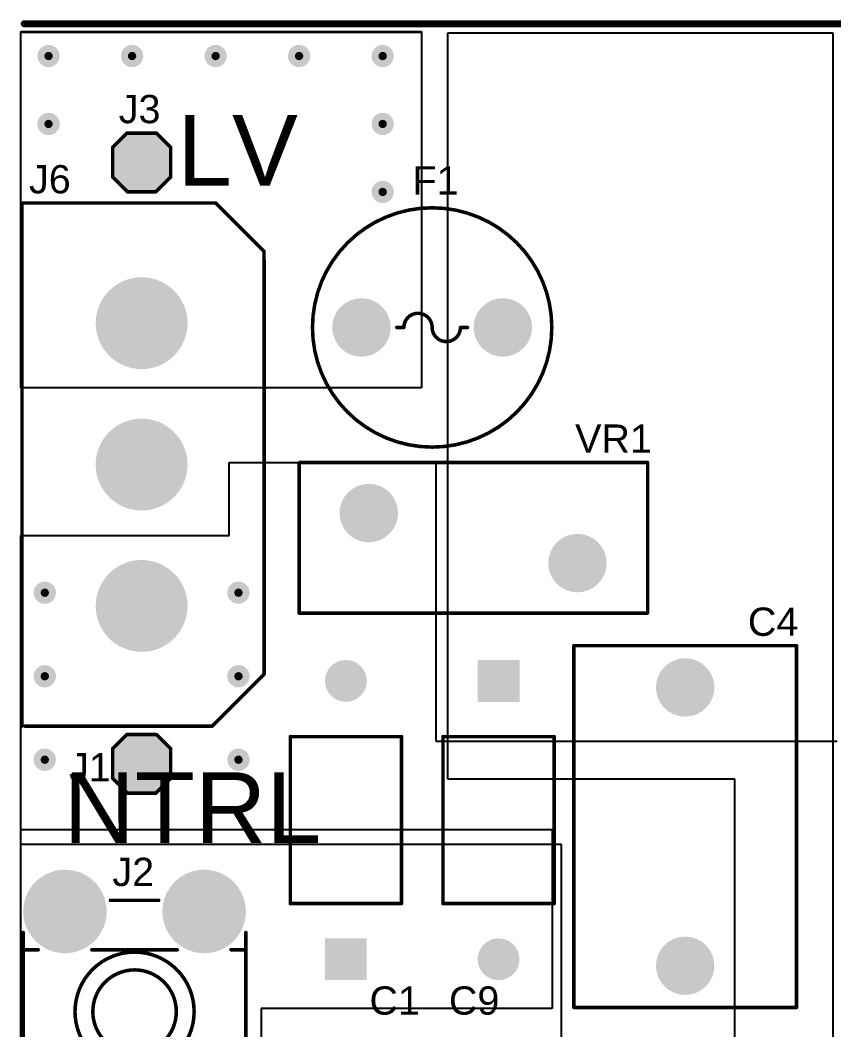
# Model space of a CAD drawing. Header units: millimetres. Extents: x 0 to 214, y 0 to 214.
# Drawn here: x 0.009 to 1.16, y 2.514 to 3.942 of the extents above; entities that cross this region are included whole.
import ezdxf

# ---------------------------------------------------------------- set-up
doc = ezdxf.new("R2010")
doc.units = ezdxf.units.MM
doc.header["$MEASUREMENT"] = 0
for name, color, linetype in [('BottomLayer', 5, 'Continuous'), ('BottomSolder', 6, 'Continuous'), ('Mechanical1', 6, 'Continuous'), ('MultiLayer', 9, 'Continuous'), ('PadHoleLayer', 156, 'Continuous'), ('TopLayer', 1, 'Continuous'), ('TopOverlay', 2, 'Continuous'), ('TopSolder', 216, 'Continuous'), ('ViaHoleLayer', 16, 'Continuous')]:
    doc.layers.add(name, color=color, linetype=linetype)
doc.styles.add('Arial', font='', dxfattribs={"height": 0.2})
doc.styles.get('Arial').set_extended_font_data('Arial')

# ---------------------------------------------------------------- blocks, each defined once
blk = doc.blocks.new('X5050WV_03_N2SN_22')
at = {"layer": 'BottomLayer'}
h = blk.add_hatch(color=5, dxfattribs=at)
edge = h.paths.add_edge_path()
edge.add_arc((0, 0), 0.062992, 0, 360)
h = blk.add_hatch(color=5, dxfattribs=at)
edge = h.paths.add_edge_path()
edge.add_arc((0.2, 0), 0.062992, 0, 360)
h = blk.add_hatch(color=5, dxfattribs=at)
edge = h.paths.add_edge_path()
edge.add_arc((0.4, 0), 0.062992, 0, 360)
at = {"layer": 'BottomSolder'}
h = blk.add_hatch(color=6, dxfattribs=at)
edge = h.paths.add_edge_path()
edge.add_arc((0, 0), 0.064992, 0, 360)
h = blk.add_hatch(color=6, dxfattribs=at)
edge = h.paths.add_edge_path()
edge.add_arc((0.2, 0), 0.064992, 0, 360)
h = blk.add_hatch(color=6, dxfattribs=at)
edge = h.paths.add_edge_path()
edge.add_arc((0.4, 0), 0.064992, 0, 360)
at = {"layer": 'MultiLayer'}
h = blk.add_hatch(color=9, dxfattribs=at)
edge = h.paths.add_edge_path()
edge.add_arc((0, 0), 0.062992, 0, 360)
h = blk.add_hatch(color=9, dxfattribs=at)
edge = h.paths.add_edge_path()
edge.add_arc((0.2, 0), 0.062992, 0, 360)
h = blk.add_hatch(color=9, dxfattribs=at)
edge = h.paths.add_edge_path()
edge.add_arc((0.4, 0), 0.062992, 0, 360)
at = {"layer": 'PadHoleLayer'}
h = blk.add_hatch(color=156, dxfattribs=at)
edge = h.paths.add_edge_path()
edge.add_arc((0, 0), 0.037402, 0, 360)
h = blk.add_hatch(color=156, dxfattribs=at)
edge = h.paths.add_edge_path()
edge.add_arc((0.2, 0), 0.037402, 0, 360)
h = blk.add_hatch(color=156, dxfattribs=at)
edge = h.paths.add_edge_path()
edge.add_arc((0.4, 0), 0.037402, 0, 360)
at = {"layer": 'TopLayer'}
h = blk.add_hatch(color=1, dxfattribs=at)
edge = h.paths.add_edge_path()
edge.add_arc((0, 0), 0.062992, 0, 360)
h = blk.add_hatch(color=1, dxfattribs=at)
edge = h.paths.add_edge_path()
edge.add_arc((0.2, 0), 0.062992, 0, 360)
h = blk.add_hatch(color=1, dxfattribs=at)
edge = h.paths.add_edge_path()
edge.add_arc((0.4, 0), 0.062992, 0, 360)
at = {"layer": 'TopSolder'}
h = blk.add_hatch(color=216, dxfattribs=at)
edge = h.paths.add_edge_path()
edge.add_arc((0, 0), 0.064992, 0, 360)
h = blk.add_hatch(color=216, dxfattribs=at)
edge = h.paths.add_edge_path()
edge.add_arc((0.2, 0), 0.064992, 0, 360)
h = blk.add_hatch(color=216, dxfattribs=at)
edge = h.paths.add_edge_path()
edge.add_arc((0.4, 0), 0.064992, 0, 360)
at = {"layer": 'TopOverlay', "const_width": 0.005}
for points in [[(-0.1701, 0.1049), (-0.1018, 0.1732)], [(-0.0897, 0.1732), (-0.1018, 0.1732)], [(0.496772, 0.173228), (-0.089685, 0.173228)], [(0.57, 0.1), (0.496772, 0.173228)], [(-0.1701, -0.1693), (-0.1701, 0.1049)], [(0.57, -0.165), (0.57, 0.1)], [(0.570079, -0.169291), (-0.170079, -0.169291)]]:
    blk.add_lwpolyline(points, dxfattribs=at)
at = {"layer": 'TopOverlay', "const_width": 0.0025}
for points in [[(-0.10305, 0.1732, 1), (-0.10055, 0.1732, 1)], [(-0.10305, 0.1732, 1), (-0.10055, 0.1732, 1)], [(-0.09095, 0.1732, 1), (-0.08845, 0.1732, 1)], [(-0.090935, 0.173228, 1), (-0.088435, 0.173228, 1)], [(0.495522, 0.173228, 1), (0.498022, 0.173228, 1)], [(0.495522, 0.173228, 1), (0.498022, 0.173228, 1)], [(-0.17135, 0.1049, 1), (-0.16885, 0.1049, 1)], [(-0.17135, 0.1049, 1), (-0.16885, 0.1049, 1)], [(0.56875, 0.1, 1), (0.57125, 0.1, 1)], [(0.56875, 0.1, 1), (0.57125, 0.1, 1)], [(-0.17135, -0.1693, 1), (-0.16885, -0.1693, 1)], [(-0.171329, -0.169291, 1), (-0.168829, -0.169291, 1)], [(0.56875, -0.165, 1), (0.57125, -0.165, 1)], [(0.568829, -0.169291, 1), (0.571329, -0.169291, 1)]]:
    blk.add_lwpolyline(points, format="xyb", close=True, dxfattribs=at)
blk = doc.blocks.new('B72210S2271K101_95')
at = {"layer": 'BottomLayer'}
h = blk.add_hatch(color=5, dxfattribs=at)
edge = h.paths.add_edge_path()
edge.add_arc((-0.1476, 0.03539), 0.03937, 0, 360)
h = blk.add_hatch(color=5, dxfattribs=at)
edge = h.paths.add_edge_path()
edge.add_arc((0.1476, -0.03539), 0.03937, 0, 360)
at = {"layer": 'BottomSolder'}
h = blk.add_hatch(color=6, dxfattribs=at)
edge = h.paths.add_edge_path()
edge.add_arc((-0.1476, 0.03539), 0.04137, 0, 360)
h = blk.add_hatch(color=6, dxfattribs=at)
edge = h.paths.add_edge_path()
edge.add_arc((0.1476, -0.03539), 0.04137, 0, 360)
at = {"layer": 'MultiLayer'}
h = blk.add_hatch(color=9, dxfattribs=at)
edge = h.paths.add_edge_path()
edge.add_arc((-0.1476, 0.03539), 0.03937, 0, 360)
h = blk.add_hatch(color=9, dxfattribs=at)
edge = h.paths.add_edge_path()
edge.add_arc((0.1476, -0.03539), 0.03937, 0, 360)
at = {"layer": 'PadHoleLayer'}
h = blk.add_hatch(color=156, dxfattribs=at)
edge = h.paths.add_edge_path()
edge.add_arc((-0.1476, 0.03539), 0.02362, 0, 360)
h = blk.add_hatch(color=156, dxfattribs=at)
edge = h.paths.add_edge_path()
edge.add_arc((0.1476, -0.03539), 0.02362, 0, 360)
at = {"layer": 'TopLayer'}
h = blk.add_hatch(color=1, dxfattribs=at)
edge = h.paths.add_edge_path()
edge.add_arc((-0.1476, 0.03539), 0.03937, 0, 360)
h = blk.add_hatch(color=1, dxfattribs=at)
edge = h.paths.add_edge_path()
edge.add_arc((0.1476, -0.03539), 0.03937, 0, 360)
at = {"layer": 'TopSolder'}
h = blk.add_hatch(color=216, dxfattribs=at)
edge = h.paths.add_edge_path()
edge.add_arc((-0.1476, 0.03539), 0.04137, 0, 360)
h = blk.add_hatch(color=216, dxfattribs=at)
edge = h.paths.add_edge_path()
edge.add_arc((0.1476, -0.03539), 0.04137, 0, 360)
at = {"layer": 'TopOverlay', "const_width": 0.005}
for points in [[(-0.24689, 0.10566), (-0.24689, -0.10694)], [(0.24607, 0.1063), (-0.24606, 0.1063)], [(0.24606, 0.1063), (0.24606, -0.1063)], [(0.24531, -0.10694), (-0.24689, -0.10694)]]:
    blk.add_lwpolyline(points, dxfattribs=at)
at = {"layer": 'TopOverlay', "const_width": 0.0025}
for points in [[(-0.24814, 0.10566, 1), (-0.24564, 0.10566, 1)], [(-0.24731, 0.1063, 1), (-0.24481, 0.1063, 1)], [(0.24481, 0.1063, 1), (0.24731, 0.1063, 1)], [(0.24482, 0.1063, 1), (0.24732, 0.1063, 1)], [(-0.24814, -0.10694, 1), (-0.24564, -0.10694, 1)], [(-0.24814, -0.10694, 1), (-0.24564, -0.10694, 1)], [(0.24406, -0.10694, 1), (0.24656, -0.10694, 1)], [(0.24481, -0.1063, 1), (0.24731, -0.1063, 1)]]:
    blk.add_lwpolyline(points, format="xyb", close=True, dxfattribs=at)
blk = doc.blocks.new('T____P______TH_1_8___H_________0_92___184')
at = {"layer": 'BottomLayer'}
blk.add_hatch(color=5, dxfattribs=at).paths.add_polyline_path([(0.0177, 0.0354), (-0.0177, 0.0354), (-0.0354, 0.0177), (-0.0354, -0.0177), (-0.0177, -0.0354), (0.0177, -0.0354), (0.0354, -0.0177), (0.0354, 0.0177)])
at = {"layer": 'BottomSolder'}
blk.add_hatch(color=6, dxfattribs=at).paths.add_polyline_path([(0.0197, 0.0394), (-0.0197, 0.0394), (-0.0394, 0.0197), (-0.0394, -0.0197), (-0.0197, -0.0394), (0.0197, -0.0394), (0.0394, -0.0197), (0.0394, 0.0197)])
at = {"layer": 'MultiLayer'}
blk.add_hatch(color=9, dxfattribs=at).paths.add_polyline_path([(0.0177, 0.0354), (-0.0177, 0.0354), (-0.0354, 0.0177), (-0.0354, -0.0177), (-0.0177, -0.0354), (0.0177, -0.0354), (0.0354, -0.0177), (0.0354, 0.0177)])
at = {"layer": 'PadHoleLayer'}
h = blk.add_hatch(color=156, dxfattribs=at)
edge = h.paths.add_edge_path()
edge.add_arc((0, 0), 0.0181, 0, 360)
at = {"layer": 'TopLayer'}
blk.add_hatch(color=1, dxfattribs=at).paths.add_polyline_path([(0.0177, 0.0354), (-0.0177, 0.0354), (-0.0354, 0.0177), (-0.0354, -0.0177), (-0.0177, -0.0354), (0.0177, -0.0354), (0.0354, -0.0177), (0.0354, 0.0177)])
at = {"layer": 'TopSolder'}
blk.add_hatch(color=216, dxfattribs=at).paths.add_polyline_path([(0.0197, 0.0394), (-0.0197, 0.0394), (-0.0394, 0.0197), (-0.0394, -0.0197), (-0.0197, -0.0394), (0.0197, -0.0394), (0.0394, -0.0197), (0.0394, 0.0197)])
at = {"layer": 'TopOverlay', "const_width": 0.005}
for points in [[(-0.02, 0.042), (-0.041, 0.021)], [(0.02, 0.042), (-0.02, 0.042)], [(0.041, 0.021), (0.02, 0.042)], [(-0.041, 0.021), (-0.041, -0.021)], [(0.041, 0.021), (0.041, -0.021)], [(-0.021, -0.041), (-0.041, -0.021)], [(0.041, -0.021), (0.021, -0.041)], [(0.021, -0.041), (-0.02, -0.041)]]:
    blk.add_lwpolyline(points, dxfattribs=at)
at = {"layer": 'TopOverlay', "const_width": 0.0025}
for points in [[(-0.0213, 0.042, 1), (-0.0187, 0.042, 1)], [(-0.0213, 0.042, 1), (-0.0187, 0.042, 1)], [(0.0187, 0.042, 1), (0.0213, 0.042, 1)], [(0.0187, 0.042, 1), (0.0213, 0.042, 1)], [(-0.0423, 0.021, 1), (-0.0398, 0.021, 1)], [(-0.0423, 0.021, 1), (-0.0398, 0.021, 1)], [(0.0398, 0.021, 1), (0.0423, 0.021, 1)], [(0.0398, 0.021, 1), (0.0423, 0.021, 1)], [(-0.0423, -0.021, 1), (-0.0398, -0.021, 1)], [(-0.0423, -0.021, 1), (-0.0398, -0.021, 1)], [(0.0398, -0.021, 1), (0.0423, -0.021, 1)], [(0.0398, -0.021, 1), (0.0423, -0.021, 1)], [(-0.0222, -0.041, 1), (-0.0198, -0.041, 1)], [(-0.0213, -0.041, 1), (-0.0187, -0.041, 1)], [(0.0198, -0.041, 1), (0.0222, -0.041, 1)], [(0.0198, -0.041, 1), (0.0222, -0.041, 1)]]:
    blk.add_lwpolyline(points, format="xyb", close=True, dxfattribs=at)
blk = doc.blocks.new('T44001_185')
at = {"layer": 'BottomLayer'}
h = blk.add_hatch(color=5, dxfattribs=at)
edge = h.paths.add_edge_path()
edge.add_arc((-0.098425, 0.141732), 0.057086, 0, 360)
h = blk.add_hatch(color=5, dxfattribs=at)
edge = h.paths.add_edge_path()
edge.add_arc((0.098425, 0.141732), 0.057086, 0, 360)
h = blk.add_hatch(color=5, dxfattribs=at)
edge = h.paths.add_edge_path()
edge.add_arc((-0.098425, -0.141732), 0.057086, 0, 360)
h = blk.add_hatch(color=5, dxfattribs=at)
edge = h.paths.add_edge_path()
edge.add_arc((0.098425, -0.141732), 0.057086, 0, 360)
at = {"layer": 'BottomSolder'}
h = blk.add_hatch(color=6, dxfattribs=at)
edge = h.paths.add_edge_path()
edge.add_arc((-0.098425, 0.141732), 0.059087, 0, 360)
h = blk.add_hatch(color=6, dxfattribs=at)
edge = h.paths.add_edge_path()
edge.add_arc((0.098425, 0.141732), 0.059087, 0, 360)
h = blk.add_hatch(color=6, dxfattribs=at)
edge = h.paths.add_edge_path()
edge.add_arc((-0.098425, -0.141732), 0.059087, 0, 360)
h = blk.add_hatch(color=6, dxfattribs=at)
edge = h.paths.add_edge_path()
edge.add_arc((0.098425, -0.141732), 0.059087, 0, 360)
at = {"layer": 'MultiLayer'}
h = blk.add_hatch(color=9, dxfattribs=at)
edge = h.paths.add_edge_path()
edge.add_arc((-0.098425, 0.141732), 0.057086, 0, 360)
h = blk.add_hatch(color=9, dxfattribs=at)
edge = h.paths.add_edge_path()
edge.add_arc((0.098425, 0.141732), 0.057086, 0, 360)
h = blk.add_hatch(color=9, dxfattribs=at)
edge = h.paths.add_edge_path()
edge.add_arc((-0.098425, -0.141732), 0.057086, 0, 360)
h = blk.add_hatch(color=9, dxfattribs=at)
edge = h.paths.add_edge_path()
edge.add_arc((0.098425, -0.141732), 0.057086, 0, 360)
at = {"layer": 'PadHoleLayer'}
h = blk.add_hatch(color=156, dxfattribs=at)
edge = h.paths.add_edge_path()
edge.add_arc((-0.098425, 0.141732), 0.037402, 0, 360)
h = blk.add_hatch(color=156, dxfattribs=at)
edge = h.paths.add_edge_path()
edge.add_arc((0.098425, 0.141732), 0.037402, 0, 360)
h = blk.add_hatch(color=156, dxfattribs=at)
edge = h.paths.add_edge_path()
edge.add_arc((-0.098425, -0.141732), 0.037402, 0, 360)
h = blk.add_hatch(color=156, dxfattribs=at)
edge = h.paths.add_edge_path()
edge.add_arc((0.098425, -0.141732), 0.037402, 0, 360)
at = {"layer": 'TopLayer'}
h = blk.add_hatch(color=1, dxfattribs=at)
edge = h.paths.add_edge_path()
edge.add_arc((-0.098425, 0.141732), 0.057086, 0, 360)
h = blk.add_hatch(color=1, dxfattribs=at)
edge = h.paths.add_edge_path()
edge.add_arc((0.098425, 0.141732), 0.057086, 0, 360)
h = blk.add_hatch(color=1, dxfattribs=at)
edge = h.paths.add_edge_path()
edge.add_arc((-0.098425, -0.141732), 0.057086, 0, 360)
h = blk.add_hatch(color=1, dxfattribs=at)
edge = h.paths.add_edge_path()
edge.add_arc((0.098425, -0.141732), 0.057086, 0, 360)
at = {"layer": 'TopSolder'}
h = blk.add_hatch(color=216, dxfattribs=at)
edge = h.paths.add_edge_path()
edge.add_arc((-0.098425, 0.141732), 0.059087, 0, 360)
h = blk.add_hatch(color=216, dxfattribs=at)
edge = h.paths.add_edge_path()
edge.add_arc((0.098425, 0.141732), 0.059087, 0, 360)
h = blk.add_hatch(color=216, dxfattribs=at)
edge = h.paths.add_edge_path()
edge.add_arc((-0.098425, -0.141732), 0.059087, 0, 360)
h = blk.add_hatch(color=216, dxfattribs=at)
edge = h.paths.add_edge_path()
edge.add_arc((0.098425, -0.141732), 0.059087, 0, 360)
at = {"layer": 'TopOverlay', "const_width": 0.005}
for points in [[(0.034142, 0.15748), (-0.034142, 0.15748)], [(-0.15748, 0.111968), (-0.15748, -0.111968)], [(0.15748, 0.111968), (0.15748, -0.111968)], [(-0.136246, 0.087468), (-0.15748, 0.087468)], [(0.060604, 0.087468), (-0.060604, 0.087468)], [(0.15748, 0.087468), (0.136246, 0.087468)], [(-0.136338, -0.087532), (-0.15748, -0.087532)], [(0.060512, -0.087532), (-0.060512, -0.087532)], [(0.15748, -0.087532), (0.136338, -0.087532)], [(0.034142, -0.15748), (-0.034142, -0.15748)]]:
    blk.add_lwpolyline(points, dxfattribs=at)
at = {"layer": 'TopOverlay'}
for points, const_width in [([(-0.035392, 0.15748, 1), (-0.032892, 0.15748, 1)], 0.0025), ([(0.032892, 0.15748, 1), (0.035392, 0.15748, 1)], 0.0025), ([(-0.15873, 0.111968, 1), (-0.15623, 0.111968, 1)], 0.0025), ([(0.15623, 0.111968, 1), (0.15873, 0.111968, 1)], 0.0025), ([(-0.15873, 0.087468, 1), (-0.15623, 0.087468, 1)], 0.0025), ([(-0.137496, 0.087468, 1), (-0.134996, 0.087468, 1)], 0.0025), ([(0.08426, 0, 1), (-0.08426, 0, 1)], 0.005), ([(-0.061854, 0.087468, 1), (-0.059354, 0.087468, 1)], 0.0025), ([(0.059354, 0.087468, 1), (0.061854, 0.087468, 1)], 0.0025), ([(0.134996, 0.087468, 1), (0.137496, 0.087468, 1)], 0.0025), ([(0.15623, 0.087468, 1), (0.15873, 0.087468, 1)], 0.0025), ([(0.05906, 0, 1), (-0.05906, 0, 1)], 0.005), ([(-0.08551, 0, 1), (-0.08301, 0, 1)], 0.0025), ([(-0.06031, 0, 1), (-0.05781, 0, 1)], 0.0025), ([(0.05781, 0, 1), (0.06031, 0, 1)], 0.0025), ([(0.08301, 0, 1), (0.08551, 0, 1)], 0.0025), ([(-0.15873, -0.087532, 1), (-0.15623, -0.087532, 1)], 0.0025), ([(-0.137588, -0.087532, 1), (-0.135088, -0.087532, 1)], 0.0025), ([(-0.061762, -0.087532, 1), (-0.059262, -0.087532, 1)], 0.0025), ([(0.059262, -0.087532, 1), (0.061762, -0.087532, 1)], 0.0025), ([(0.135088, -0.087532, 1), (0.137588, -0.087532, 1)], 0.0025), ([(0.15623, -0.087532, 1), (0.15873, -0.087532, 1)], 0.0025), ([(-0.15873, -0.111968, 1), (-0.15623, -0.111968, 1)], 0.0025), ([(0.15623, -0.111968, 1), (0.15873, -0.111968, 1)], 0.0025), ([(-0.035392, -0.15748, 1), (-0.032892, -0.15748, 1)], 0.0025), ([(0.032892, -0.15748, 1), (0.035392, -0.15748, 1)], 0.0025)]:
    blk.add_lwpolyline(points, format="xyb", close=True, dxfattribs=dict(at, const_width=const_width))
blk = doc.blocks.new('T____P______TH_1_8___H_________0_92___186')
at = {"layer": 'BottomLayer'}
blk.add_hatch(color=5, dxfattribs=at).paths.add_polyline_path([(0.0177, 0.0354), (-0.0177, 0.0354), (-0.0354, 0.0177), (-0.0354, -0.0177), (-0.0177, -0.0354), (0.0177, -0.0354), (0.0354, -0.0177), (0.0354, 0.0177)])
at = {"layer": 'BottomSolder'}
blk.add_hatch(color=6, dxfattribs=at).paths.add_polyline_path([(0.0197, 0.0394), (-0.0197, 0.0394), (-0.0394, 0.0197), (-0.0394, -0.0197), (-0.0197, -0.0394), (0.0197, -0.0394), (0.0394, -0.0197), (0.0394, 0.0197)])
at = {"layer": 'MultiLayer'}
blk.add_hatch(color=9, dxfattribs=at).paths.add_polyline_path([(0.0177, 0.0354), (-0.0177, 0.0354), (-0.0354, 0.0177), (-0.0354, -0.0177), (-0.0177, -0.0354), (0.0177, -0.0354), (0.0354, -0.0177), (0.0354, 0.0177)])
at = {"layer": 'PadHoleLayer'}
h = blk.add_hatch(color=156, dxfattribs=at)
edge = h.paths.add_edge_path()
edge.add_arc((0, 0), 0.0181, 0, 360)
at = {"layer": 'TopLayer'}
blk.add_hatch(color=1, dxfattribs=at).paths.add_polyline_path([(0.0177, 0.0354), (-0.0177, 0.0354), (-0.0354, 0.0177), (-0.0354, -0.0177), (-0.0177, -0.0354), (0.0177, -0.0354), (0.0354, -0.0177), (0.0354, 0.0177)])
at = {"layer": 'TopSolder'}
blk.add_hatch(color=216, dxfattribs=at).paths.add_polyline_path([(0.0197, 0.0394), (-0.0197, 0.0394), (-0.0394, 0.0197), (-0.0394, -0.0197), (-0.0197, -0.0394), (0.0197, -0.0394), (0.0394, -0.0197), (0.0394, 0.0197)])
at = {"layer": 'TopOverlay', "const_width": 0.005}
for points in [[(-0.02, 0.042), (-0.041, 0.021)], [(0.02, 0.042), (-0.02, 0.042)], [(0.041, 0.021), (0.02, 0.042)], [(-0.041, 0.021), (-0.041, -0.021)], [(0.041, 0.021), (0.041, -0.021)], [(-0.021, -0.041), (-0.041, -0.021)], [(0.041, -0.021), (0.021, -0.041)], [(0.021, -0.041), (-0.02, -0.041)]]:
    blk.add_lwpolyline(points, dxfattribs=at)
at = {"layer": 'TopOverlay', "const_width": 0.0025}
for points in [[(-0.0213, 0.042, 1), (-0.0187, 0.042, 1)], [(-0.0213, 0.042, 1), (-0.0187, 0.042, 1)], [(0.0187, 0.042, 1), (0.0213, 0.042, 1)], [(0.0187, 0.042, 1), (0.0213, 0.042, 1)], [(-0.0423, 0.021, 1), (-0.0398, 0.021, 1)], [(-0.0423, 0.021, 1), (-0.0398, 0.021, 1)], [(0.0398, 0.021, 1), (0.0423, 0.021, 1)], [(0.0398, 0.021, 1), (0.0423, 0.021, 1)], [(-0.0423, -0.021, 1), (-0.0398, -0.021, 1)], [(-0.0423, -0.021, 1), (-0.0398, -0.021, 1)], [(0.0398, -0.021, 1), (0.0423, -0.021, 1)], [(0.0398, -0.021, 1), (0.0423, -0.021, 1)], [(-0.0222, -0.041, 1), (-0.0198, -0.041, 1)], [(-0.0213, -0.041, 1), (-0.0187, -0.041, 1)], [(0.0198, -0.041, 1), (0.0222, -0.041, 1)], [(0.0198, -0.041, 1), (0.0222, -0.041, 1)]]:
    blk.add_lwpolyline(points, format="xyb", close=True, dxfattribs=at)
blk = doc.blocks.new('37215000001_187')
at = {"layer": 'BottomLayer'}
h = blk.add_hatch(color=5, dxfattribs=at)
edge = h.paths.add_edge_path()
edge.add_arc((-0.1, 0), 0.03937, 0, 360)
h = blk.add_hatch(color=5, dxfattribs=at)
edge = h.paths.add_edge_path()
edge.add_arc((0.1, 0), 0.03937, 0, 360)
at = {"layer": 'BottomSolder'}
h = blk.add_hatch(color=6, dxfattribs=at)
edge = h.paths.add_edge_path()
edge.add_arc((-0.1, 0), 0.04137, 0, 360)
h = blk.add_hatch(color=6, dxfattribs=at)
edge = h.paths.add_edge_path()
edge.add_arc((0.1, 0), 0.04137, 0, 360)
at = {"layer": 'MultiLayer'}
h = blk.add_hatch(color=9, dxfattribs=at)
edge = h.paths.add_edge_path()
edge.add_arc((-0.1, 0), 0.03937, 0, 360)
h = blk.add_hatch(color=9, dxfattribs=at)
edge = h.paths.add_edge_path()
edge.add_arc((0.1, 0), 0.03937, 0, 360)
at = {"layer": 'PadHoleLayer'}
h = blk.add_hatch(color=156, dxfattribs=at)
edge = h.paths.add_edge_path()
edge.add_arc((-0.1, 0), 0.02362, 0, 360)
h = blk.add_hatch(color=156, dxfattribs=at)
edge = h.paths.add_edge_path()
edge.add_arc((0.1, 0), 0.02362, 0, 360)
at = {"layer": 'TopLayer'}
h = blk.add_hatch(color=1, dxfattribs=at)
edge = h.paths.add_edge_path()
edge.add_arc((-0.1, 0), 0.03937, 0, 360)
h = blk.add_hatch(color=1, dxfattribs=at)
edge = h.paths.add_edge_path()
edge.add_arc((0.1, 0), 0.03937, 0, 360)
at = {"layer": 'TopSolder'}
h = blk.add_hatch(color=216, dxfattribs=at)
edge = h.paths.add_edge_path()
edge.add_arc((-0.1, 0), 0.04137, 0, 360)
h = blk.add_hatch(color=216, dxfattribs=at)
edge = h.paths.add_edge_path()
edge.add_arc((0.1, 0), 0.04137, 0, 360)
at = {"layer": 'TopOverlay'}
for points, const_width in [([(0.16929, 0, 1), (-0.16929, 0, 1)], 0.005), ([(-0.17054, 0, 1), (-0.16804, 0, 1)], 0.0025), ([(-0.05125, 0, 1), (-0.04875, 0, 1)], 0.0025), ([(-0.04125, 0, 1), (-0.03875, 0, 1)], 0.0025), ([(-0.04125, 0, 1), (-0.03875, 0, 1)], 0.0025), ([(-0.00125, 0, 1), (0.00125, 0, 1)], 0.0025), ([(-0.00125, 0, 1), (0.00125, 0, 1)], 0.0025), ([(0.03875, 0, 1), (0.04125, 0, 1)], 0.0025), ([(0.03875, 0, 1), (0.04125, 0, 1)], 0.0025), ([(0.04875, 0, 1), (0.05125, 0, 1)], 0.0025), ([(0.16804, 0, 1), (0.17054, 0, 1)], 0.0025)]:
    blk.add_lwpolyline(points, format="xyb", close=True, dxfattribs=dict(at, const_width=const_width))
at = {"layer": 'TopOverlay', "const_width": 0.005}
for points in [[(-0.04, 0, -1), (0, 0)], [(0.04, 0, -1), (0, 0)]]:
    blk.add_lwpolyline(points, format="xyb", dxfattribs=at)
for points in [[(-0.05, 0), (-0.04, 0)], [(0.04, 0), (0.05, 0)]]:
    blk.add_lwpolyline(points, dxfattribs=at)
blk = doc.blocks.new('DE1B3RA101KN4AN01F_270')
at = {"layer": 'BottomLayer'}
blk.add_hatch(color=5, dxfattribs=at).paths.add_polyline_path([(-0.2224, 0.0256), (-0.1713, 0.0256), (-0.1713, -0.0256), (-0.2224, -0.0256)])
h = blk.add_hatch(color=5, dxfattribs=at)
edge = h.paths.add_edge_path()
edge.add_arc((0.1969, 0), 0.0256, 0, 360)
at = {"layer": 'BottomSolder'}
blk.add_hatch(color=6, dxfattribs=at).paths.add_polyline_path([(-0.2264, 0.0296), (-0.1673, 0.0296), (-0.1673, -0.0296), (-0.2264, -0.0296)])
h = blk.add_hatch(color=6, dxfattribs=at)
edge = h.paths.add_edge_path()
edge.add_arc((0.1969, 0), 0.0296, 0, 360)
at = {"layer": 'MultiLayer'}
blk.add_hatch(color=9, dxfattribs=at).paths.add_polyline_path([(-0.2224, 0.0256), (-0.1713, 0.0256), (-0.1713, -0.0256), (-0.2224, -0.0256)])
h = blk.add_hatch(color=9, dxfattribs=at)
edge = h.paths.add_edge_path()
edge.add_arc((0.1969, 0), 0.0256, 0, 360)
at = {"layer": 'PadHoleLayer'}
h = blk.add_hatch(color=156, dxfattribs=at)
edge = h.paths.add_edge_path()
edge.add_arc((-0.1969, 0), 0.0157, 0, 360)
h = blk.add_hatch(color=156, dxfattribs=at)
edge = h.paths.add_edge_path()
edge.add_arc((0.1969, 0), 0.0157, 0, 360)
at = {"layer": 'TopLayer'}
blk.add_hatch(color=1, dxfattribs=at).paths.add_polyline_path([(-0.2224, 0.0256), (-0.1713, 0.0256), (-0.1713, -0.0256), (-0.2224, -0.0256)])
h = blk.add_hatch(color=1, dxfattribs=at)
edge = h.paths.add_edge_path()
edge.add_arc((0.1969, 0), 0.0256, 0, 360)
at = {"layer": 'TopSolder'}
blk.add_hatch(color=216, dxfattribs=at).paths.add_polyline_path([(-0.2264, 0.0296), (-0.1673, 0.0296), (-0.1673, -0.0296), (-0.2264, -0.0296)])
h = blk.add_hatch(color=216, dxfattribs=at)
edge = h.paths.add_edge_path()
edge.add_arc((0.1969, 0), 0.0296, 0, 360)
at = {"layer": 'TopOverlay', "const_width": 0.005}
for points in [[(0.1181, 0.0787), (-0.1181, 0.0787)], [(-0.1181, -0.0787), (-0.1181, 0.0787)], [(0.1181, -0.0787), (0.1181, 0.0787)], [(0.1181, -0.0787), (-0.1181, -0.0787)]]:
    blk.add_lwpolyline(points, dxfattribs=at)
at = {"layer": 'TopOverlay', "const_width": 0.0025}
for points in [[(-0.1194, 0.0787, 1), (-0.1169, 0.0787, 1)], [(-0.1194, 0.0787, 1), (-0.1169, 0.0787, 1)], [(0.1169, 0.0787, 1), (0.1194, 0.0787, 1)], [(0.1169, 0.0787, 1), (0.1194, 0.0787, 1)], [(-0.1194, -0.0787, 1), (-0.1169, -0.0787, 1)], [(-0.1194, -0.0787, 1), (-0.1169, -0.0787, 1)], [(0.1169, -0.0787, 1), (0.1194, -0.0787, 1)], [(0.1169, -0.0787, 1), (0.1194, -0.0787, 1)]]:
    blk.add_lwpolyline(points, format="xyb", close=True, dxfattribs=at)
blk = doc.blocks.new('X2P2224KN1B0130150080ES0_275')
at = {"layer": 'BottomLayer'}
h = blk.add_hatch(color=5, dxfattribs=at)
edge = h.paths.add_edge_path()
edge.add_arc((-0.19685, 0), 0.03937, 0, 360)
h = blk.add_hatch(color=5, dxfattribs=at)
edge = h.paths.add_edge_path()
edge.add_arc((0.19685, 0), 0.03937, 0, 360)
at = {"layer": 'BottomSolder'}
h = blk.add_hatch(color=6, dxfattribs=at)
edge = h.paths.add_edge_path()
edge.add_arc((-0.19685, 0), 0.04134, 0, 360)
h = blk.add_hatch(color=6, dxfattribs=at)
edge = h.paths.add_edge_path()
edge.add_arc((0.19685, 0), 0.04134, 0, 360)
at = {"layer": 'MultiLayer'}
h = blk.add_hatch(color=9, dxfattribs=at)
edge = h.paths.add_edge_path()
edge.add_arc((-0.19685, 0), 0.03937, 0, 360)
h = blk.add_hatch(color=9, dxfattribs=at)
edge = h.paths.add_edge_path()
edge.add_arc((0.19685, 0), 0.03937, 0, 360)
at = {"layer": 'PadHoleLayer'}
h = blk.add_hatch(color=156, dxfattribs=at)
edge = h.paths.add_edge_path()
edge.add_arc((-0.19685, 0), 0.02362, 0, 360)
h = blk.add_hatch(color=156, dxfattribs=at)
edge = h.paths.add_edge_path()
edge.add_arc((0.19685, 0), 0.02362, 0, 360)
at = {"layer": 'TopLayer'}
h = blk.add_hatch(color=1, dxfattribs=at)
edge = h.paths.add_edge_path()
edge.add_arc((-0.19685, 0), 0.03937, 0, 360)
h = blk.add_hatch(color=1, dxfattribs=at)
edge = h.paths.add_edge_path()
edge.add_arc((0.19685, 0), 0.03937, 0, 360)
at = {"layer": 'TopSolder'}
h = blk.add_hatch(color=216, dxfattribs=at)
edge = h.paths.add_edge_path()
edge.add_arc((-0.19685, 0), 0.04134, 0, 360)
h = blk.add_hatch(color=216, dxfattribs=at)
edge = h.paths.add_edge_path()
edge.add_arc((0.19685, 0), 0.04134, 0, 360)
at = {"layer": 'TopOverlay', "const_width": 0.005}
for points in [[(-0.25595, -0.15748), (-0.25595, 0.15748)], [(0.25586, 0.15748), (-0.25595, 0.15748)], [(0.25586, -0.15748), (0.25586, 0.15748)], [(0.25586, -0.15748), (-0.25595, -0.15748)]]:
    blk.add_lwpolyline(points, dxfattribs=at)
at = {"layer": 'TopOverlay', "const_width": 0.0025}
for points in [[(-0.2572, 0.15748, 1), (-0.2547, 0.15748, 1)], [(-0.2572, 0.15748, 1), (-0.2547, 0.15748, 1)], [(0.25461, 0.15748, 1), (0.25711, 0.15748, 1)], [(0.25461, 0.15748, 1), (0.25711, 0.15748, 1)], [(-0.2572, -0.15748, 1), (-0.2547, -0.15748, 1)], [(-0.2572, -0.15748, 1), (-0.2547, -0.15748, 1)], [(0.25461, -0.15748, 1), (0.25711, -0.15748, 1)], [(0.25461, -0.15748, 1), (0.25711, -0.15748, 1)]]:
    blk.add_lwpolyline(points, format="xyb", close=True, dxfattribs=at)
blk = doc.blocks.new('DE1B3RA101KN4AN01F_278')
at = {"layer": 'BottomLayer'}
blk.add_hatch(color=5, dxfattribs=at).paths.add_polyline_path([(-0.2224, 0.0256), (-0.1713, 0.0256), (-0.1713, -0.0256), (-0.2224, -0.0256)])
h = blk.add_hatch(color=5, dxfattribs=at)
edge = h.paths.add_edge_path()
edge.add_arc((0.1969, 0), 0.0256, 0, 360)
at = {"layer": 'BottomSolder'}
blk.add_hatch(color=6, dxfattribs=at).paths.add_polyline_path([(-0.2264, 0.0296), (-0.1673, 0.0296), (-0.1673, -0.0296), (-0.2264, -0.0296)])
h = blk.add_hatch(color=6, dxfattribs=at)
edge = h.paths.add_edge_path()
edge.add_arc((0.1969, 0), 0.0296, 0, 360)
at = {"layer": 'MultiLayer'}
blk.add_hatch(color=9, dxfattribs=at).paths.add_polyline_path([(-0.2224, 0.0256), (-0.1713, 0.0256), (-0.1713, -0.0256), (-0.2224, -0.0256)])
h = blk.add_hatch(color=9, dxfattribs=at)
edge = h.paths.add_edge_path()
edge.add_arc((0.1969, 0), 0.0256, 0, 360)
at = {"layer": 'PadHoleLayer'}
h = blk.add_hatch(color=156, dxfattribs=at)
edge = h.paths.add_edge_path()
edge.add_arc((-0.1969, 0), 0.0157, 0, 360)
h = blk.add_hatch(color=156, dxfattribs=at)
edge = h.paths.add_edge_path()
edge.add_arc((0.1969, 0), 0.0157, 0, 360)
at = {"layer": 'TopLayer'}
blk.add_hatch(color=1, dxfattribs=at).paths.add_polyline_path([(-0.2224, 0.0256), (-0.1713, 0.0256), (-0.1713, -0.0256), (-0.2224, -0.0256)])
h = blk.add_hatch(color=1, dxfattribs=at)
edge = h.paths.add_edge_path()
edge.add_arc((0.1969, 0), 0.0256, 0, 360)
at = {"layer": 'TopSolder'}
blk.add_hatch(color=216, dxfattribs=at).paths.add_polyline_path([(-0.2264, 0.0296), (-0.1673, 0.0296), (-0.1673, -0.0296), (-0.2264, -0.0296)])
h = blk.add_hatch(color=216, dxfattribs=at)
edge = h.paths.add_edge_path()
edge.add_arc((0.1969, 0), 0.0296, 0, 360)
at = {"layer": 'TopOverlay', "const_width": 0.005}
for points in [[(-0.1181, 0.0787), (-0.1181, -0.0787)], [(-0.1181, 0.0787), (0.1181, 0.0787)], [(0.1181, 0.0787), (0.1181, -0.0787)], [(-0.1181, -0.0787), (0.1181, -0.0787)]]:
    blk.add_lwpolyline(points, dxfattribs=at)
at = {"layer": 'TopOverlay', "const_width": 0.0025}
for points in [[(-0.1194, 0.0787, 1), (-0.1169, 0.0787, 1)], [(-0.1194, 0.0787, 1), (-0.1169, 0.0787, 1)], [(0.1169, 0.0787, 1), (0.1194, 0.0787, 1)], [(0.1169, 0.0787, 1), (0.1194, 0.0787, 1)], [(-0.1194, -0.0787, 1), (-0.1169, -0.0787, 1)], [(-0.1194, -0.0787, 1), (-0.1169, -0.0787, 1)], [(0.1169, -0.0787, 1), (0.1194, -0.0787, 1)], [(0.1169, -0.0787, 1), (0.1194, -0.0787, 1)]]:
    blk.add_lwpolyline(points, format="xyb", close=True, dxfattribs=at)

msp = doc.modelspace()

# ---------------------------------------------------------------- hatches: boundary and pattern name
at = {"layer": 'BottomLayer'}
h = msp.add_hatch(color=5, dxfattribs=at)
edge = h.paths.add_edge_path()
edge.add_arc((0.0493, 3.8913), 0.0118, 0, 360)
h = msp.add_hatch(color=5, dxfattribs=at)
edge = h.paths.add_edge_path()
edge.add_arc((0.1675, 3.8913), 0.0118, 0, 360)
h = msp.add_hatch(color=5, dxfattribs=at)
edge = h.paths.add_edge_path()
edge.add_arc((0.2857, 3.8913), 0.0118, 0, 360)
h = msp.add_hatch(color=5, dxfattribs=at)
edge = h.paths.add_edge_path()
edge.add_arc((0.4038, 3.8913), 0.0118, 0, 360)
h = msp.add_hatch(color=5, dxfattribs=at)
edge = h.paths.add_edge_path()
edge.add_arc((0.522, 3.8913), 0.0118, 0, 360)
h = msp.add_hatch(color=5, dxfattribs=at)
edge = h.paths.add_edge_path()
edge.add_arc((0.0493, 3.7952), 0.0118, 0, 360)
h = msp.add_hatch(color=5, dxfattribs=at)
edge = h.paths.add_edge_path()
edge.add_arc((0.522, 3.7952), 0.0118, 0, 360)
h = msp.add_hatch(color=5, dxfattribs=at)
edge = h.paths.add_edge_path()
edge.add_arc((0.522, 3.699), 0.0118, 0, 360)
h = msp.add_hatch(color=5, dxfattribs=at)
edge = h.paths.add_edge_path()
edge.add_arc((0.044, 3.132), 0.0118, 0, 360)
h = msp.add_hatch(color=5, dxfattribs=at)
edge = h.paths.add_edge_path()
edge.add_arc((0.318, 3.132), 0.0118, 0, 360)
h = msp.add_hatch(color=5, dxfattribs=at)
edge = h.paths.add_edge_path()
edge.add_arc((0.044, 3.0138), 0.0118, 0, 360)
h = msp.add_hatch(color=5, dxfattribs=at)
edge = h.paths.add_edge_path()
edge.add_arc((0.318, 3.0138), 0.0118, 0, 360)
h = msp.add_hatch(color=5, dxfattribs=at)
edge = h.paths.add_edge_path()
edge.add_arc((0.044, 2.8957), 0.0118, 0, 360)
h = msp.add_hatch(color=5, dxfattribs=at)
edge = h.paths.add_edge_path()
edge.add_arc((0.318, 2.8957), 0.0118, 0, 360)
at = {"layer": 'BottomSolder'}
h = msp.add_hatch(color=6, dxfattribs=at)
edge = h.paths.add_edge_path()
edge.add_arc((0.0493, 3.8913), 0.0158, 0, 360)
h = msp.add_hatch(color=6, dxfattribs=at)
edge = h.paths.add_edge_path()
edge.add_arc((0.1675, 3.8913), 0.0158, 0, 360)
h = msp.add_hatch(color=6, dxfattribs=at)
edge = h.paths.add_edge_path()
edge.add_arc((0.2857, 3.8913), 0.0158, 0, 360)
h = msp.add_hatch(color=6, dxfattribs=at)
edge = h.paths.add_edge_path()
edge.add_arc((0.4038, 3.8913), 0.0158, 0, 360)
h = msp.add_hatch(color=6, dxfattribs=at)
edge = h.paths.add_edge_path()
edge.add_arc((0.522, 3.8913), 0.0158, 0, 360)
h = msp.add_hatch(color=6, dxfattribs=at)
edge = h.paths.add_edge_path()
edge.add_arc((0.0493, 3.7952), 0.0158, 0, 360)
h = msp.add_hatch(color=6, dxfattribs=at)
edge = h.paths.add_edge_path()
edge.add_arc((0.522, 3.7952), 0.0158, 0, 360)
h = msp.add_hatch(color=6, dxfattribs=at)
edge = h.paths.add_edge_path()
edge.add_arc((0.522, 3.699), 0.0158, 0, 360)
h = msp.add_hatch(color=6, dxfattribs=at)
edge = h.paths.add_edge_path()
edge.add_arc((0.044, 3.132), 0.0158, 0, 360)
h = msp.add_hatch(color=6, dxfattribs=at)
edge = h.paths.add_edge_path()
edge.add_arc((0.318, 3.132), 0.0158, 0, 360)
h = msp.add_hatch(color=6, dxfattribs=at)
edge = h.paths.add_edge_path()
edge.add_arc((0.044, 3.0138), 0.0158, 0, 360)
h = msp.add_hatch(color=6, dxfattribs=at)
edge = h.paths.add_edge_path()
edge.add_arc((0.318, 3.0138), 0.0158, 0, 360)
h = msp.add_hatch(color=6, dxfattribs=at)
edge = h.paths.add_edge_path()
edge.add_arc((0.044, 2.8957), 0.0158, 0, 360)
h = msp.add_hatch(color=6, dxfattribs=at)
edge = h.paths.add_edge_path()
edge.add_arc((0.318, 2.8957), 0.0158, 0, 360)
at = {"layer": 'TopLayer'}
h = msp.add_hatch(color=1, dxfattribs=at)
edge = h.paths.add_edge_path()
edge.add_arc((0.0493, 3.8913), 0.0118, 0, 360)
h = msp.add_hatch(color=1, dxfattribs=at)
edge = h.paths.add_edge_path()
edge.add_arc((0.1675, 3.8913), 0.0118, 0, 360)
h = msp.add_hatch(color=1, dxfattribs=at)
edge = h.paths.add_edge_path()
edge.add_arc((0.2857, 3.8913), 0.0118, 0, 360)
h = msp.add_hatch(color=1, dxfattribs=at)
edge = h.paths.add_edge_path()
edge.add_arc((0.4038, 3.8913), 0.0118, 0, 360)
h = msp.add_hatch(color=1, dxfattribs=at)
edge = h.paths.add_edge_path()
edge.add_arc((0.522, 3.8913), 0.0118, 0, 360)
h = msp.add_hatch(color=1, dxfattribs=at)
edge = h.paths.add_edge_path()
edge.add_arc((0.0493, 3.7952), 0.0118, 0, 360)
h = msp.add_hatch(color=1, dxfattribs=at)
edge = h.paths.add_edge_path()
edge.add_arc((0.522, 3.7952), 0.0118, 0, 360)
h = msp.add_hatch(color=1, dxfattribs=at)
edge = h.paths.add_edge_path()
edge.add_arc((0.522, 3.699), 0.0118, 0, 360)
h = msp.add_hatch(color=1, dxfattribs=at)
edge = h.paths.add_edge_path()
edge.add_arc((0.044, 3.132), 0.0118, 0, 360)
h = msp.add_hatch(color=1, dxfattribs=at)
edge = h.paths.add_edge_path()
edge.add_arc((0.318, 3.132), 0.0118, 0, 360)
h = msp.add_hatch(color=1, dxfattribs=at)
edge = h.paths.add_edge_path()
edge.add_arc((0.044, 3.0138), 0.0118, 0, 360)
h = msp.add_hatch(color=1, dxfattribs=at)
edge = h.paths.add_edge_path()
edge.add_arc((0.318, 3.0138), 0.0118, 0, 360)
h = msp.add_hatch(color=1, dxfattribs=at)
edge = h.paths.add_edge_path()
edge.add_arc((0.044, 2.8957), 0.0118, 0, 360)
h = msp.add_hatch(color=1, dxfattribs=at)
edge = h.paths.add_edge_path()
edge.add_arc((0.318, 2.8957), 0.0118, 0, 360)
at = {"layer": 'TopSolder'}
h = msp.add_hatch(color=216, dxfattribs=at)
edge = h.paths.add_edge_path()
edge.add_arc((0.0493, 3.8913), 0.0158, 0, 360)
h = msp.add_hatch(color=216, dxfattribs=at)
edge = h.paths.add_edge_path()
edge.add_arc((0.1675, 3.8913), 0.0158, 0, 360)
h = msp.add_hatch(color=216, dxfattribs=at)
edge = h.paths.add_edge_path()
edge.add_arc((0.2857, 3.8913), 0.0158, 0, 360)
h = msp.add_hatch(color=216, dxfattribs=at)
edge = h.paths.add_edge_path()
edge.add_arc((0.4038, 3.8913), 0.0158, 0, 360)
h = msp.add_hatch(color=216, dxfattribs=at)
edge = h.paths.add_edge_path()
edge.add_arc((0.522, 3.8913), 0.0158, 0, 360)
h = msp.add_hatch(color=216, dxfattribs=at)
edge = h.paths.add_edge_path()
edge.add_arc((0.0493, 3.7952), 0.0158, 0, 360)
h = msp.add_hatch(color=216, dxfattribs=at)
edge = h.paths.add_edge_path()
edge.add_arc((0.522, 3.7952), 0.0158, 0, 360)
h = msp.add_hatch(color=216, dxfattribs=at)
edge = h.paths.add_edge_path()
edge.add_arc((0.522, 3.699), 0.0158, 0, 360)
h = msp.add_hatch(color=216, dxfattribs=at)
edge = h.paths.add_edge_path()
edge.add_arc((0.044, 3.132), 0.0158, 0, 360)
h = msp.add_hatch(color=216, dxfattribs=at)
edge = h.paths.add_edge_path()
edge.add_arc((0.318, 3.132), 0.0158, 0, 360)
h = msp.add_hatch(color=216, dxfattribs=at)
edge = h.paths.add_edge_path()
edge.add_arc((0.044, 3.0138), 0.0158, 0, 360)
h = msp.add_hatch(color=216, dxfattribs=at)
edge = h.paths.add_edge_path()
edge.add_arc((0.318, 3.0138), 0.0158, 0, 360)
h = msp.add_hatch(color=216, dxfattribs=at)
edge = h.paths.add_edge_path()
edge.add_arc((0.044, 2.8957), 0.0158, 0, 360)
h = msp.add_hatch(color=216, dxfattribs=at)
edge = h.paths.add_edge_path()
edge.add_arc((0.318, 2.8957), 0.0158, 0, 360)
at = {"layer": 'ViaHoleLayer'}
h = msp.add_hatch(color=16, dxfattribs=at)
edge = h.paths.add_edge_path()
edge.add_arc((0.0493, 3.8913), 0.00591, 0, 360)
h = msp.add_hatch(color=16, dxfattribs=at)
edge = h.paths.add_edge_path()
edge.add_arc((0.1675, 3.8913), 0.00591, 0, 360)
h = msp.add_hatch(color=16, dxfattribs=at)
edge = h.paths.add_edge_path()
edge.add_arc((0.2857, 3.8913), 0.00591, 0, 360)
h = msp.add_hatch(color=16, dxfattribs=at)
edge = h.paths.add_edge_path()
edge.add_arc((0.4038, 3.8913), 0.00591, 0, 360)
h = msp.add_hatch(color=16, dxfattribs=at)
edge = h.paths.add_edge_path()
edge.add_arc((0.522, 3.8913), 0.00591, 0, 360)
h = msp.add_hatch(color=16, dxfattribs=at)
edge = h.paths.add_edge_path()
edge.add_arc((0.0493, 3.7952), 0.00591, 0, 360)
h = msp.add_hatch(color=16, dxfattribs=at)
edge = h.paths.add_edge_path()
edge.add_arc((0.522, 3.7952), 0.00591, 0, 360)
h = msp.add_hatch(color=16, dxfattribs=at)
edge = h.paths.add_edge_path()
edge.add_arc((0.522, 3.699), 0.00591, 0, 360)
h = msp.add_hatch(color=16, dxfattribs=at)
edge = h.paths.add_edge_path()
edge.add_arc((0.044, 3.132), 0.00591, 0, 360)
h = msp.add_hatch(color=16, dxfattribs=at)
edge = h.paths.add_edge_path()
edge.add_arc((0.318, 3.132), 0.00591, 0, 360)
h = msp.add_hatch(color=16, dxfattribs=at)
edge = h.paths.add_edge_path()
edge.add_arc((0.044, 3.0138), 0.00591, 0, 360)
h = msp.add_hatch(color=16, dxfattribs=at)
edge = h.paths.add_edge_path()
edge.add_arc((0.318, 3.0138), 0.00591, 0, 360)
h = msp.add_hatch(color=16, dxfattribs=at)
edge = h.paths.add_edge_path()
edge.add_arc((0.044, 2.8957), 0.00591, 0, 360)
h = msp.add_hatch(color=16, dxfattribs=at)
edge = h.paths.add_edge_path()
edge.add_arc((0.318, 2.8957), 0.00591, 0, 360)

# ---------------------------------------------------------------- linework, layer by layer
at = {"layer": 'BottomLayer'}
for p, q in [((0.01, 3.422), (0.01, 3.926)), ((0.01, 3.926), (0.577, 3.926)), ((0.577, 3.926), (0.577, 3.422)), ((0.577, 3.422), (0.01, 3.422)), ((0.305, 3.213), (0.305, 3.316)), ((0.305, 3.316), (0.597, 3.316)), ((0.597, 3.316), (0.597, 2.922)), ((0.0102, 2.7757), (0.0102, 3.213)), ((0.0102, 3.213), (0.305, 3.213)), ((0.597, 2.922), (1.165, 2.922)), ((0.775, 2.7757), (0.0102, 2.7757)), ((0.775, 2.245), (0.775, 2.7757))]:
    msp.add_line(p, q, dxfattribs=at)
at = {"layer": 'Mechanical1', "const_width": 0.01}
msp.add_lwpolyline([(0.015, 3.937), (6, 3.937)], dxfattribs=at)
at = {"layer": 'Mechanical1', "const_width": 0.005}
msp.add_lwpolyline([(0.0125, 3.937, 1), (0.0175, 3.937, 1)], format="xyb", close=True, dxfattribs=at)
at = {"layer": 'TopLayer'}
for p, q in [((0.01, 3.422), (0.01, 3.925)), ((0.01, 3.925), (0.577, 3.925)), ((0.577, 3.925), (0.577, 3.422)), ((0.614, 2.868), (0.614, 3.924)), ((0.614, 3.924), (1.159, 3.924)), ((1.159, 3.924), (1.159, 2.392)), ((0.577, 3.422), (0.01, 3.422)), ((1.02, 2.868), (0.614, 2.868)), ((1.02, 2.503), (1.02, 2.868)), ((0.01, 1.697), (0.01, 2.797)), ((0.01, 2.797), (0.762, 2.797)), ((0.762, 2.797), (0.762, 2.5436)), ((0.762, 2.5436), (0.35, 2.5436)), ((0.35, 2.5436), (0.35, 1.697))]:
    msp.add_line(p, q, dxfattribs=at)

# ---------------------------------------------------------------- block references
for name, p, rotation in [('T____P______TH_1_8___H_________0_92___184', (0.181, 3.7413), 180), ('X5050WV_03_N2SN_22', (0.181, 3.5133), 270), ('B72210S2271K101_95', (0.65, 3.2093), 180), ('X2P2224KN1B0130150080ES0_275', (0.95, 2.8011), 270), ('DE1B3RA101KN4AN01F_278', (0.47, 2.8103), 90), ('DE1B3RA101KN4AN01F_270', (0.686, 2.8103), 270), ('T____P______TH_1_8___H_________0_92___186', (0.181, 2.8903), 180), ('T44001_185', (0.171, 2.5393), 180)]:
    msp.add_blockref(name, p, dxfattribs=dict(rotation=rotation))
msp.add_blockref('37215000001_187', (0.592, 3.5073))

# ---------------------------------------------------------------- texts
at = {"layer": 'TopOverlay', "style": 'Arial'}
for s, p in [('J3', (0.1487, 3.7963)), ('J6', (0.0217, 3.697)), ('F1', (0.5643, 3.6953)), ('VR1', (0.7943, 3.33)), ('C4', (1.0387, 3.071)), ('J1', (0.0783, 2.865)), ('J2', (0.1397, 2.717)), ('C1', (0.5033, 2.535)), ('C9', (0.6157, 2.535))]:
    msp.add_text(s, height=0.04, dxfattribs=at).set_placement(p)
for s, p in [('LV', (0.2312, 3.7079)), ('NTRL', (0.0704, 2.7779))]:
    msp.add_text(s, height=0.1, rotation=360, dxfattribs=at).set_placement(p)

doc.saveas('drawing.dxf')
